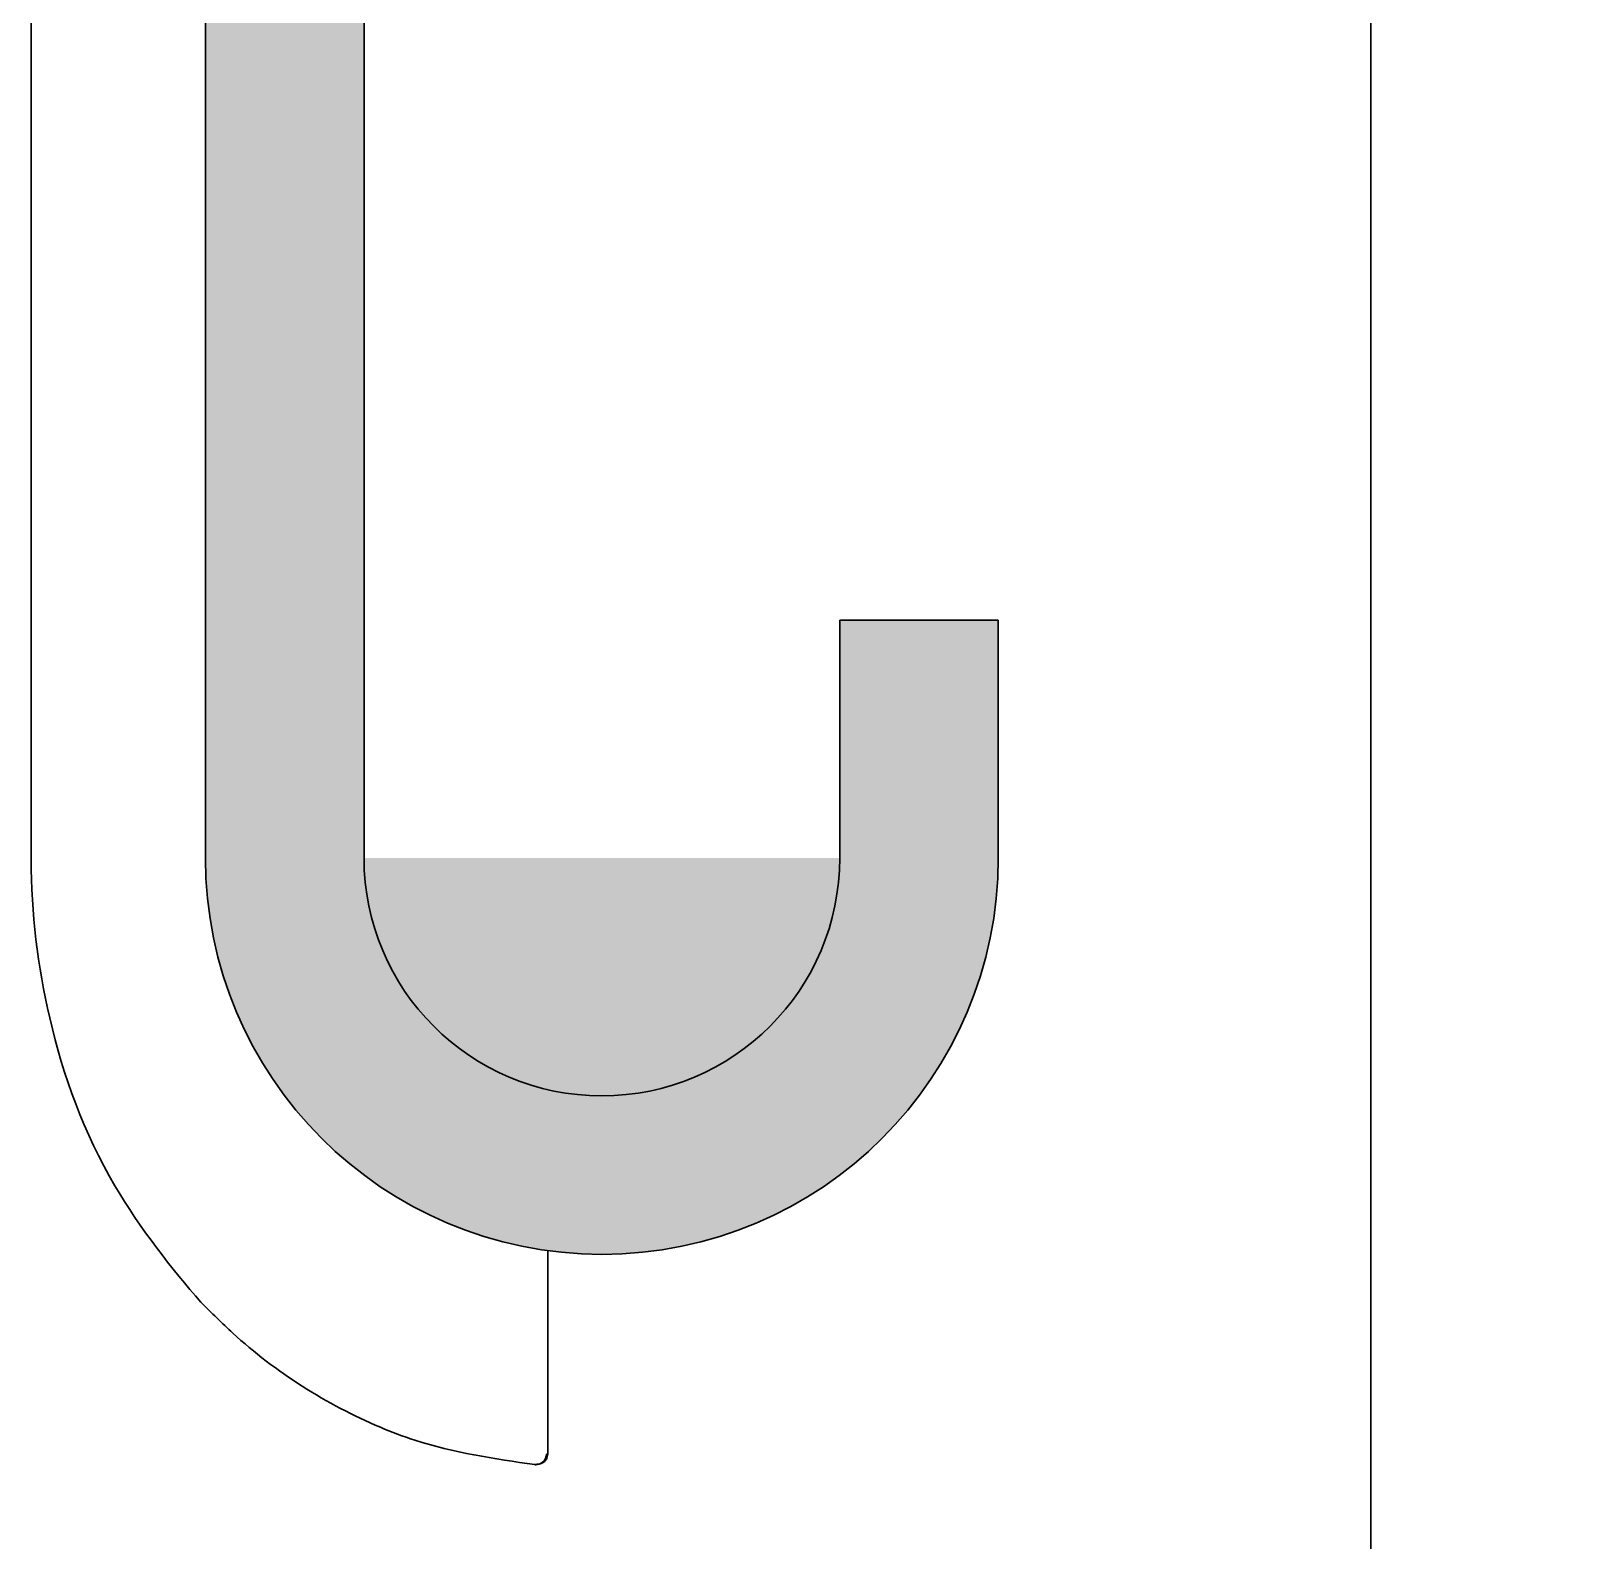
# Model space of a CAD drawing. Header units: inches. Extents: x -154 to 13, y 2 to 55.
# Drawn here: x -127.468 to -126.888, y 30.473 to 31.036 of the extents above; entities that cross this region are included whole.
import ezdxf

# ---------------------------------------------------------------- set-up
doc = ezdxf.new("R2010")
doc.units = ezdxf.units.IN
doc.header["$LTSCALE"] = 2
doc.header["$MEASUREMENT"] = 0
doc.layers.get('0').update_dxf_attribs({"linetype": 'CONTINUOUS'})
doc.layers.add('pattern', color=9, linetype='CONTINUOUS')

msp = doc.modelspace()

# ---------------------------------------------------------------- hatches: boundary and pattern name
at = {"layer": 'pattern'}
h = msp.add_hatch(color=256, dxfattribs=at)
edge = h.paths.add_edge_path()
edge.add_arc((-126.1847495167576, 31.69759182681777), 1.684886282265567, 68.56365741872955, 130.6614523945453)
edge.add_arc((-127.1671626735284, 32.84130803663528), 0.1771653600801917, 130.6614523945442, 180)
edge.add_line((-127.3443280236747, 32.84130806101398), (-127.3443280236747, 32.44090064707474))
edge.add_arc((-127.2852729135685, 32.44090060240958), 0.05905512004010594, 180, 280.000845901456)
edge.add_line((-127.2750172354742, 32.38274270372587), (-126.545613456601, 32.51136759528951))
edge.add_arc((-126.5341954732523, 32.44661847988787), 0.06574803360001429, -79.99915409854401, 100.00084590145929, ccw=False)
edge.add_line((-126.5227774996732, 32.38186946045236), (-127.2955285891817, 32.24560097694352))
edge.add_arc((-127.2852729135685, 32.1874430556617), 0.05905512004011736, 100.0008459014627, 180)
edge.add_line((-127.3443280236747, 32.18744303359466), (-127.3443280236747, 30.72770015662329))
edge.add_arc((-127.2557453536086, 30.72770021434603), 0.08858267999999775, 180, 360)
edge.add_line((-127.1671626713013, 30.72770015662329), (-127.1671626713013, 30.81628286947624))
edge.add_line((-127.1671626713013, 30.81628286947624), (-127.1081075416214, 30.81628286947624))
edge.add_line((-127.1081075416214, 30.81628286947624), (-127.1081075416214, 30.72770015662329))
edge.add_arc((-127.2557453536086, 30.72770021434603), 0.1476378000000112, -180, 0, ccw=False)
edge.add_line((-127.4033831900208, 30.72770015662329), (-127.4033831900208, 32.18744303359466))
edge.add_arc((-127.2692495185919, 32.18161108381439), 0.1342603587750509, 101.28749644352678, 177.5104152414175, ccw=False)
edge.add_arc((-127.2599985661685, 32.45268633772777), 0.1438681461350653, 184.6989586481841, 255.7021659091282, ccw=False)
edge.add_line((-127.4033831900208, 32.44090064707474), (-127.4033831900208, 32.84130806101398))
edge.add_arc((-127.1671626735284, 32.84130803663528), 0.2362205264263245, 130.6614523945442, 180, ccw=False)
edge.add_arc((-126.1847495167576, 31.69759182681777), 1.743941402265568, 68.56365741872952, 130.6614523945453, ccw=False)
edge.add_line((-125.5473959844844, 33.32089461613612), (-125.5689786891832, 33.26592487605886))

# ---------------------------------------------------------------- linework, layer by layer
at = {"color": 7, "lineweight": 30}
for p, q in [((-127.4682806823962, 32.84078153374628), (-127.4682806823962, 30.72717465601043)), ((-127.4033831900208, 32.18744303359466), (-127.4033831900208, 30.72770015662329)), ((-127.3443280236747, 30.72770015662329), (-127.3443280236747, 32.18744303359466)), ((-127.1081075416214, 30.81628286947624), (-127.1671626713013, 30.81628286947624)), ((-127.1671626713013, 30.81628286947624), (-127.1671626713013, 30.72770015662329)), ((-127.1081075416214, 30.72770015662329), (-127.1081075416214, 30.81628286947624)), ((-127.2759250183498, 30.50567079442041), (-127.2759250183498, 30.58144804146008))]:
    msp.add_line(p, q, dxfattribs=at)
at = {"color": 35, "lineweight": 30}
msp.add_line((-126.9694303186525, 31.58108347019911), (-126.9694303186525, 26.95608347019906), dxfattribs=at)
at = {"color": 7, "lineweight": 30}
for centre, radius, start, end in [((-127.2557453536086, 30.72770021434603), 0.1476378000000112, 180, 0), ((-127.2557453536086, 30.72770021434603), 0.08858267999999775, 180, 0), ((-127.2803667395345, 30.50564962277946), 0.003940315258567457, 265.1184734679561, 359.9090507741744)]:
    msp.add_arc(centre, radius, start, end, dxfattribs=at)
for points, knots in [([(-127.4682806823962, 30.72717465601043), (-127.4682806823974, 30.72717387379728), (-127.468280714519, 30.70733503256409), (-127.46306153755, 30.66469926558864), (-127.4424532216793, 30.60842360572474), (-127.4158128788187, 30.5745207331595), (-127.4050857504062, 30.56226118249211), (-127.4050852370798, 30.56226059583442)], [0, 0, 0, 0, 1.290970950144192e-05, 0.3274218525535046, 0.6992050945511445, 0.9999856060266841, 1, 1, 1, 1]), ([(-127.4050852370798, 30.56226059583442), (-127.4050846993074, 30.56226005806212), (-127.4010993877922, 30.55827474703892), (-127.3821877587245, 30.53930951750881), (-127.3543874413884, 30.52162808487488), (-127.315471076754, 30.50677383308556), (-127.2958274771641, 30.50392058268203), (-127.280702043318, 30.50172359989241)], [0, 0, 0, 0, 1.595100833920062e-05, 0.118209377590523, 0.5798332857921757, 0.6764745783504358, 1, 1, 1, 1]), ([(-127.2759250183498, 30.50567079442041), (-127.2759518875831, 30.50532053186045), (-127.2760055396497, 30.50462113303639), (-127.2764439922377, 30.50360742790785), (-127.2772151640071, 30.50266349990997), (-127.2784308719823, 30.50197268563029), (-127.2794262062036, 30.50187364610788), (-127.2799675744722, 30.50194012678482), (-127.2799862815637, 30.50194242403821)], [0, 0, 0, 0, 0.1371508629217651, 0.2738607068339223, 0.4553959719232564, 0.6970296512758156, 0.9895307975334505, 0.9999999999999999, 0.9999999999999999, 0.9999999999999999, 0.9999999999999999]), ([(-127.2801509496667, 30.50176921270028), (-127.2801976189635, 30.50171226922404), (-127.2803804790647, 30.50148915273139), (-127.2805647796602, 30.5016235232373), (-127.280702043318, 30.50172359989241)], [0, 0, 0, 0, 0.2552185881275104, 1, 1, 1, 1])]:
    msp.add_open_spline(points, degree=3, knots=knots, dxfattribs=at)
msp.add_open_spline([(-127.2764264292402, 30.50564336806968), (-127.2759250183498, 30.50567079442041)], degree=1, dxfattribs=at)

doc.saveas('drawing.dxf')
